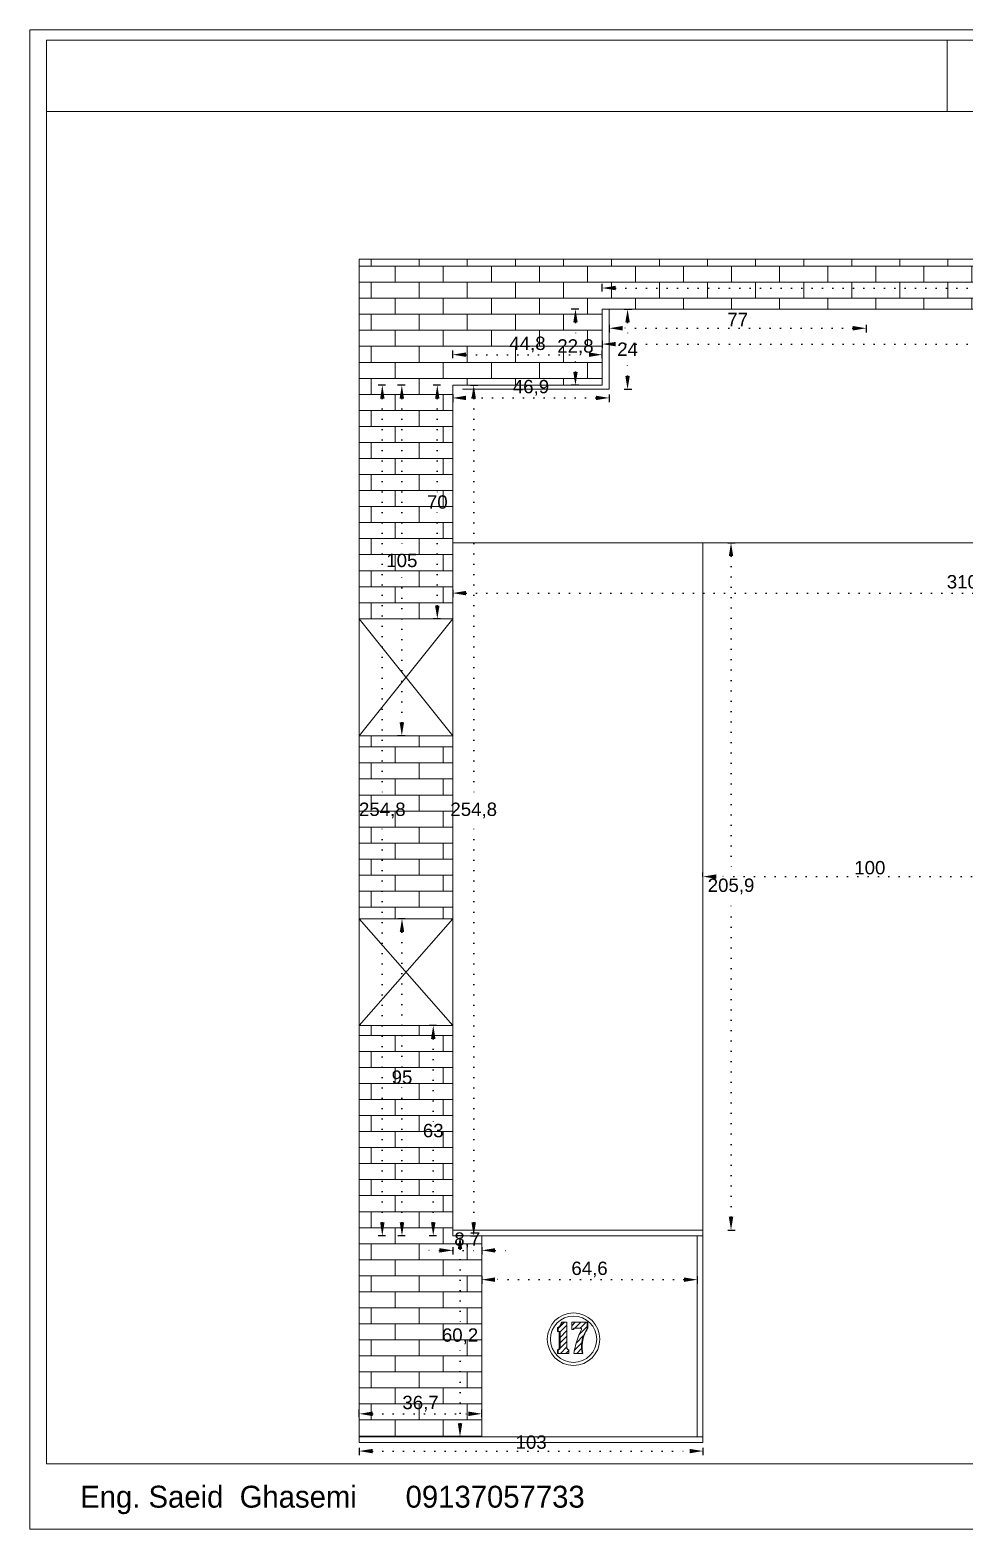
# Model space of a CAD drawing. Header units: inches. Extents: x 352 to 11605, y -941 to 2503.
# Drawn here: x 5554.4 to 5834.4, y -712.9 to -263.8 of the extents above; entities that cross this region are included whole.
import ezdxf

# ---------------------------------------------------------------- set-up
doc = ezdxf.new("R2010")
doc.units = ezdxf.units.IN
doc.header["$MEASUREMENT"] = 0
doc.linetypes.add('ACAD_ISO07W100', pattern=[3, 0, -3])
doc.styles.get("Standard").update_dxf_attribs({"font": 'arial.ttf'})
doc.dimstyles.new('ISO-25', dxfattribs={"dimtxt": 4, "dimasz": 4, "dimexe": 1.25, "dimexo": 0.625, "dimtad": 1, "dimtih": 1, "dimtoh": 1, "dimdec": 1, "dimtxsty": 'Standard', "dimcen": 2.5, "dimadec": 0, "dimazin": 0, "dimtfac": 1, "dimtdec": 1, "dimtmove": 0, "dimatfit": 3, "dimfxl": 1, "dimfxlon": 1, "dimarcsym": 0})
pattern_1 = [(45, (4986.2395, -85.3427), (-0.8148213, 0.8148213), [])]

# ---------------------------------------------------------------- blocks, each defined once
blk = doc.blocks.new('*D385')
at = {"color": 0, "lineweight": -2, "transparency": 16777216}
for p, q in [((5684.31, -625.03), (5682.06, -625.03)), ((5684.31, -685.23), (5682.06, -685.23))]:
    blk.add_line(p, q, dxfattribs=at)
at = {"color": 0, "linetype": 'ACAD_ISO07W100', "lineweight": -2, "transparency": 16777216}
for p, q in [((5683.31, -629.03), (5683.31, -652.11)), ((5683.31, -681.23), (5683.31, -658.16))]:
    blk.add_line(p, q, dxfattribs=at)
at = {"color": 0, "transparency": 16777216}
for points in [[(5682.65, -629.03), (5683.98, -629.03), (5683.31, -625.03)], [(5682.65, -681.23), (5683.98, -681.23), (5683.31, -685.23)]]:
    blk.add_solid(points, dxfattribs=at)
at = {"layer": 'Defpoints', "color": 0, "transparency": 16777216}
for p in [(5683.31, -625.03), (5689.82, -625.03), (5689.82, -685.23)]:
    blk.add_point(p, dxfattribs=at)
at = {"color": 0, "lineweight": 20, "transparency": 16777216, "insert": (5683.31, -655.13), "char_height": 4, "attachment_point": 5}
blk.add_mtext('60,2', dxfattribs=at)
blk = doc.blocks.new('*D386')
at = {"color": 0, "lineweight": -2, "transparency": 16777216}
for p, q in [((5653.12, -679.36), (5653.12, -677.11)), ((5689.82, -679.36), (5689.82, -677.11))]:
    blk.add_line(p, q, dxfattribs=at)
at = {"color": 0, "linetype": 'ACAD_ISO07W100', "lineweight": -2, "transparency": 16777216}
blk.add_line((5657.12, -678.36), (5685.82, -678.36), dxfattribs=at)
at = {"color": 0, "transparency": 16777216}
for points in [[(5657.12, -677.69), (5657.12, -679.03), (5653.12, -678.36)], [(5685.82, -677.69), (5685.82, -679.03), (5689.82, -678.36)]]:
    blk.add_solid(points, dxfattribs=at)
at = {"layer": 'Defpoints', "color": 0, "transparency": 16777216}
for p in [(5689.82, -678.36), (5653.12, -685.23), (5689.82, -685.23)]:
    blk.add_point(p, dxfattribs=at)
at = {"color": 0, "lineweight": 20, "transparency": 16777216, "insert": (5671.47, -675.33), "char_height": 4, "attachment_point": 5}
blk.add_mtext('36,7', dxfattribs=at)
blk = doc.blocks.new('*D387')
at = {"color": 0, "lineweight": -2, "transparency": 16777216}
for p, q in [((5676.28, -562.03), (5674.03, -562.03)), ((5676.28, -625.03), (5674.03, -625.03))]:
    blk.add_line(p, q, dxfattribs=at)
at = {"color": 0, "linetype": 'ACAD_ISO07W100', "lineweight": -2, "transparency": 16777216}
for p, q in [((5675.28, -566.03), (5675.28, -590.87)), ((5675.28, -621.03), (5675.28, -596.2))]:
    blk.add_line(p, q, dxfattribs=at)
at = {"color": 0, "transparency": 16777216}
for points in [[(5674.62, -566.03), (5675.95, -566.03), (5675.28, -562.03)], [(5674.62, -621.03), (5675.95, -621.03), (5675.28, -625.03)]]:
    blk.add_solid(points, dxfattribs=at)
at = {"layer": 'Defpoints', "color": 0, "transparency": 16777216}
for p in [(5681.12, -562.03), (5675.28, -625.03), (5681.12, -625.03)]:
    blk.add_point(p, dxfattribs=at)
at = {"color": 0, "lineweight": 20, "transparency": 16777216, "insert": (5675.28, -593.53), "char_height": 4, "attachment_point": 5}
blk.add_mtext('63', dxfattribs=at)
blk = doc.blocks.new('*D388')
at = {"color": 0, "lineweight": -2, "transparency": 16777216}
for p, q in [((5666.92, -530.03), (5664.67, -530.03)), ((5666.92, -625.03), (5664.67, -625.03))]:
    blk.add_line(p, q, dxfattribs=at)
at = {"color": 0, "linetype": 'ACAD_ISO07W100', "lineweight": -2, "transparency": 16777216}
for p, q in [((5665.92, -534.03), (5665.92, -574.87)), ((5665.92, -621.03), (5665.92, -580.2))]:
    blk.add_line(p, q, dxfattribs=at)
at = {"color": 0, "transparency": 16777216}
for points in [[(5665.25, -534.03), (5666.58, -534.03), (5665.92, -530.03)], [(5665.25, -621.03), (5666.58, -621.03), (5665.92, -625.03)]]:
    blk.add_solid(points, dxfattribs=at)
at = {"layer": 'Defpoints', "color": 0, "transparency": 16777216}
for p in [(5681.12, -530.03), (5665.92, -625.03), (5681.12, -625.03)]:
    blk.add_point(p, dxfattribs=at)
at = {"color": 0, "lineweight": 20, "transparency": 16777216, "insert": (5665.92, -577.53), "char_height": 4, "attachment_point": 5}
blk.add_mtext('95', dxfattribs=at)
blk = doc.blocks.new('*D389')
at = {"color": 0, "lineweight": -2, "transparency": 16777216}
for p, q in [((5677.5, -370.23), (5675.25, -370.23)), ((5677.5, -440.23), (5675.25, -440.23))]:
    blk.add_line(p, q, dxfattribs=at)
at = {"color": 0, "linetype": 'ACAD_ISO07W100', "lineweight": -2, "transparency": 16777216}
for p, q in [((5676.5, -374.23), (5676.5, -402.57)), ((5676.5, -436.23), (5676.5, -407.9))]:
    blk.add_line(p, q, dxfattribs=at)
at = {"color": 0, "transparency": 16777216}
for points in [[(5675.83, -374.23), (5677.16, -374.23), (5676.5, -370.23)], [(5675.83, -436.23), (5677.16, -436.23), (5676.5, -440.23)]]:
    blk.add_solid(points, dxfattribs=at)
at = {"layer": 'Defpoints', "color": 0, "transparency": 16777216}
for p in [(5676.5, -370.23), (5681.12, -370.23), (5681.12, -440.23)]:
    blk.add_point(p, dxfattribs=at)
at = {"color": 0, "lineweight": 20, "transparency": 16777216, "insert": (5676.5, -405.23), "char_height": 4, "attachment_point": 5}
blk.add_mtext('70', dxfattribs=at)
blk = doc.blocks.new('*D390')
at = {"color": 0, "lineweight": -2, "transparency": 16777216}
for p, q in [((5666.87, -370.23), (5664.62, -370.23)), ((5666.87, -475.23), (5664.62, -475.23))]:
    blk.add_line(p, q, dxfattribs=at)
at = {"color": 0, "linetype": 'ACAD_ISO07W100', "lineweight": -2, "transparency": 16777216}
for p, q in [((5665.87, -374.23), (5665.87, -420.07)), ((5665.87, -471.23), (5665.87, -425.4))]:
    blk.add_line(p, q, dxfattribs=at)
at = {"color": 0, "transparency": 16777216}
for points in [[(5665.2, -374.23), (5666.53, -374.23), (5665.87, -370.23)], [(5665.2, -471.23), (5666.53, -471.23), (5665.87, -475.23)]]:
    blk.add_solid(points, dxfattribs=at)
at = {"layer": 'Defpoints', "color": 0, "transparency": 16777216}
for p in [(5681.12, -370.23), (5665.87, -475.23), (5681.12, -475.23)]:
    blk.add_point(p, dxfattribs=at)
at = {"color": 0, "lineweight": 20, "transparency": 16777216, "insert": (5665.87, -422.73), "char_height": 4, "attachment_point": 5}
blk.add_mtext('105', dxfattribs=at)
blk = doc.blocks.new('*D392')
at = {"color": 0, "lineweight": -2, "transparency": 16777216}
for p, q in [((5661.02, -370.23), (5658.77, -370.23)), ((5661.02, -625.03), (5658.77, -625.03))]:
    blk.add_line(p, q, dxfattribs=at)
at = {"color": 0, "linetype": 'ACAD_ISO07W100', "lineweight": -2, "transparency": 16777216}
for p, q in [((5660.02, -374.23), (5660.02, -494.61)), ((5660.02, -621.03), (5660.02, -500.66))]:
    blk.add_line(p, q, dxfattribs=at)
at = {"color": 0, "transparency": 16777216}
for points in [[(5659.36, -374.23), (5660.69, -374.23), (5660.02, -370.23)], [(5659.36, -621.03), (5660.69, -621.03), (5660.02, -625.03)]]:
    blk.add_solid(points, dxfattribs=at)
at = {"layer": 'Defpoints', "color": 0, "transparency": 16777216}
for p in [(5660.02, -370.23), (5681.12, -370.23), (5681.12, -625.03)]:
    blk.add_point(p, dxfattribs=at)
at = {"color": 0, "lineweight": 20, "transparency": 16777216, "insert": (5660.02, -497.63), "char_height": 4, "attachment_point": 5}
blk.add_mtext('254,8', dxfattribs=at)
blk = doc.blocks.new('*D393')
at = {"color": 0, "lineweight": -2, "transparency": 16777216}
for p, q in [((5681.12, -628.39), (5681.12, -630.64)), ((5689.82, -628.39), (5689.82, -630.64))]:
    blk.add_line(p, q, dxfattribs=at)
at = {"color": 0, "linetype": 'ACAD_ISO07W100', "lineweight": -2, "transparency": 16777216}
for p, q in [((5677.12, -629.39), (5673.12, -629.39)), ((5681.12, -629.39), (5689.82, -629.39)), ((5693.82, -629.39), (5697.82, -629.39))]:
    blk.add_line(p, q, dxfattribs=at)
at = {"color": 0, "transparency": 16777216}
for points in [[(5677.12, -628.73), (5677.12, -630.06), (5681.12, -629.39)], [(5693.82, -628.73), (5693.82, -630.06), (5689.82, -629.39)]]:
    blk.add_solid(points, dxfattribs=at)
at = {"layer": 'Defpoints', "color": 0, "transparency": 16777216}
for p in [(5681.12, -625.03), (5689.82, -625.03), (5689.82, -629.39)]:
    blk.add_point(p, dxfattribs=at)
at = {"color": 0, "lineweight": 20, "transparency": 16777216, "insert": (5685.47, -626.37), "char_height": 4, "attachment_point": 5}
blk.add_mtext('8,7', dxfattribs=at)
blk = doc.blocks.new('*D394')
at = {"color": 0, "lineweight": -2, "transparency": 16777216}
for p, q in [((5681.12, -362.07), (5681.12, -359.82)), ((5725.92, -362.07), (5725.92, -359.82))]:
    blk.add_line(p, q, dxfattribs=at)
at = {"color": 0, "linetype": 'ACAD_ISO07W100', "lineweight": -2, "transparency": 16777216}
blk.add_line((5685.12, -361.07), (5721.92, -361.07), dxfattribs=at)
at = {"color": 0, "transparency": 16777216}
for points in [[(5685.12, -360.4), (5685.12, -361.74), (5681.12, -361.07)], [(5721.92, -360.4), (5721.92, -361.74), (5725.92, -361.07)]]:
    blk.add_solid(points, dxfattribs=at)
at = {"layer": 'Defpoints', "color": 0, "transparency": 16777216}
for p in [(5725.92, -361.07), (5681.12, -370.23), (5725.92, -370.23)]:
    blk.add_point(p, dxfattribs=at)
at = {"color": 0, "lineweight": 20, "transparency": 16777216, "insert": (5703.52, -358.04), "char_height": 4, "attachment_point": 5}
blk.add_mtext('44,8', dxfattribs=at)
blk = doc.blocks.new('*D395')
at = {"color": 0, "lineweight": -2, "transparency": 16777216}
for p, q in [((5718.9, -347.43), (5716.65, -347.43)), ((5718.9, -370.23), (5716.65, -370.23))]:
    blk.add_line(p, q, dxfattribs=at)
at = {"color": 0, "linetype": 'ACAD_ISO07W100', "lineweight": -2, "transparency": 16777216}
for p, q in [((5717.9, -351.43), (5717.9, -355.81)), ((5717.9, -366.23), (5717.9, -361.86))]:
    blk.add_line(p, q, dxfattribs=at)
at = {"color": 0, "transparency": 16777216}
for points in [[(5717.24, -351.43), (5718.57, -351.43), (5717.9, -347.43)], [(5717.24, -366.23), (5718.57, -366.23), (5717.9, -370.23)]]:
    blk.add_solid(points, dxfattribs=at)
at = {"layer": 'Defpoints', "color": 0, "transparency": 16777216}
for p in [(5717.9, -347.43), (5725.92, -347.43), (5725.92, -370.23)]:
    blk.add_point(p, dxfattribs=at)
at = {"color": 0, "lineweight": 20, "transparency": 16777216, "insert": (5717.9, -358.83), "char_height": 4, "attachment_point": 5}
blk.add_mtext('22,8', dxfattribs=at)
blk = doc.blocks.new('*D396')
at = {"color": 0, "lineweight": -2, "transparency": 16777216}
for p, q in [((5725.92, -342.1), (5725.92, -339.85)), ((5986.92, -342.1), (5986.92, -339.85))]:
    blk.add_line(p, q, dxfattribs=at)
at = {"color": 0, "linetype": 'ACAD_ISO07W100', "lineweight": -2, "transparency": 16777216}
blk.add_line((5729.92, -341.1), (5982.92, -341.1), dxfattribs=at)
at = {"color": 0, "transparency": 16777216}
for points in [[(5729.92, -340.44), (5729.92, -341.77), (5725.92, -341.1)], [(5982.92, -340.44), (5982.92, -341.77), (5986.92, -341.1)]]:
    blk.add_solid(points, dxfattribs=at)
at = {"layer": 'Defpoints', "color": 0, "transparency": 16777216}
for p in [(5986.92, -341.1), (5725.92, -347.43), (5986.92, -347.43)]:
    blk.add_point(p, dxfattribs=at)
at = {"color": 0, "lineweight": 20, "transparency": 16777216, "insert": (5858.22, -338.44), "char_height": 4, "attachment_point": 5}
blk.add_mtext('261', dxfattribs=at)
blk = doc.blocks.new('*D399')
at = {"color": 0, "lineweight": -2, "transparency": 16777216}
for p, q in [((5681.12, -431.5), (5681.12, -433.75)), ((5991.22, -431.5), (5991.22, -433.75))]:
    blk.add_line(p, q, dxfattribs=at)
at = {"color": 0, "linetype": 'ACAD_ISO07W100', "lineweight": -2, "transparency": 16777216}
blk.add_line((5685.12, -432.5), (5987.22, -432.5), dxfattribs=at)
at = {"color": 0, "transparency": 16777216}
for points in [[(5685.12, -431.83), (5685.12, -433.17), (5681.12, -432.5)], [(5987.22, -431.83), (5987.22, -433.17), (5991.22, -432.5)]]:
    blk.add_solid(points, dxfattribs=at)
at = {"layer": 'Defpoints', "color": 0, "transparency": 16777216}
for p in [(5681.12, -414.13), (5991.22, -417.43), (5991.22, -432.5)]:
    blk.add_point(p, dxfattribs=at)
at = {"color": 0, "lineweight": 20, "transparency": 16777216, "insert": (5836.17, -429.47), "char_height": 4, "attachment_point": 5}
blk.add_mtext('310,1', dxfattribs=at)
blk = doc.blocks.new('*D373')
at = {"color": 0, "lineweight": -2, "transparency": 16777216}
for p, q in [((5728.02, -352.15), (5728.02, -354.4)), ((5805.02, -352.15), (5805.02, -354.4))]:
    blk.add_line(p, q, dxfattribs=at)
at = {"color": 0, "linetype": 'ACAD_ISO07W100', "lineweight": -2, "transparency": 16777216}
blk.add_line((5801.02, -353.15), (5732.02, -353.15), dxfattribs=at)
at = {"color": 0, "transparency": 16777216}
for points in [[(5732.02, -352.48), (5732.02, -353.82), (5728.02, -353.15)], [(5801.02, -352.48), (5801.02, -353.82), (5805.02, -353.15)]]:
    blk.add_solid(points, dxfattribs=at)
at = {"layer": 'Defpoints', "color": 0, "transparency": 16777216}
for p in [(5728.02, -347.43), (5805.02, -347.43), (5728.02, -353.15)]:
    blk.add_point(p, dxfattribs=at)
at = {"color": 0, "lineweight": 20, "transparency": 16777216, "insert": (5766.52, -350.53), "char_height": 4, "attachment_point": 5}
blk.add_mtext('77', dxfattribs=at)
blk = doc.blocks.new('*D374')
at = {"color": 0, "lineweight": -2, "transparency": 16777216}
for p, q in [((5732.52, -347.43), (5734.77, -347.43)), ((5732.52, -371.43), (5734.77, -371.43))]:
    blk.add_line(p, q, dxfattribs=at)
at = {"color": 0, "linetype": 'ACAD_ISO07W100', "lineweight": -2, "transparency": 16777216}
for p, q in [((5733.52, -351.43), (5733.52, -356.8)), ((5733.52, -367.43), (5733.52, -362.07))]:
    blk.add_line(p, q, dxfattribs=at)
at = {"color": 0, "transparency": 16777216}
for points in [[(5732.85, -351.43), (5734.19, -351.43), (5733.52, -347.43)], [(5732.85, -367.43), (5734.19, -367.43), (5733.52, -371.43)]]:
    blk.add_solid(points, dxfattribs=at)
at = {"layer": 'Defpoints', "color": 0, "transparency": 16777216}
for p in [(5727.92, -347.43), (5727.92, -371.43), (5733.52, -371.43)]:
    blk.add_point(p, dxfattribs=at)
at = {"color": 0, "lineweight": 20, "transparency": 16777216, "insert": (5733.52, -359.43), "char_height": 4, "attachment_point": 5}
blk.add_mtext('24', dxfattribs=at)
blk = doc.blocks.new('*D375')
at = {"color": 0, "lineweight": -2, "transparency": 16777216}
for p, q in [((5681.12, -373.03), (5681.12, -375.28)), ((5728.02, -373.03), (5728.02, -375.28))]:
    blk.add_line(p, q, dxfattribs=at)
at = {"color": 0, "linetype": 'ACAD_ISO07W100', "lineweight": -2, "transparency": 16777216}
blk.add_line((5724.02, -374.03), (5685.12, -374.03), dxfattribs=at)
at = {"color": 0, "transparency": 16777216}
for points in [[(5685.12, -373.36), (5685.12, -374.69), (5681.12, -374.03)], [(5724.02, -373.36), (5724.02, -374.69), (5728.02, -374.03)]]:
    blk.add_solid(points, dxfattribs=at)
at = {"layer": 'Defpoints', "color": 0, "transparency": 16777216}
for p in [(5681.12, -371.43), (5728.02, -371.43), (5681.12, -374.03)]:
    blk.add_point(p, dxfattribs=at)
at = {"color": 0, "lineweight": 20, "transparency": 16777216, "insert": (5704.57, -371), "char_height": 4, "attachment_point": 5}
blk.add_mtext('46,9', dxfattribs=at)
blk = doc.blocks.new('*D405')
at = {"color": 0, "lineweight": -2, "transparency": 16777216}
for p, q in [((5689.82, -637.17), (5689.82, -639.42)), ((5754.42, -637.17), (5754.42, -639.42))]:
    blk.add_line(p, q, dxfattribs=at)
at = {"color": 0, "linetype": 'ACAD_ISO07W100', "lineweight": -2, "transparency": 16777216}
blk.add_line((5750.42, -638.17), (5693.82, -638.17), dxfattribs=at)
at = {"color": 0, "transparency": 16777216}
for points in [[(5693.82, -637.5), (5693.82, -638.84), (5689.82, -638.17)], [(5750.42, -637.5), (5750.42, -638.84), (5754.42, -638.17)]]:
    blk.add_solid(points, dxfattribs=at)
at = {"layer": 'Defpoints', "color": 0, "transparency": 16777216}
for p in [(5689.82, -625.03), (5754.42, -625.03), (5689.82, -638.17)]:
    blk.add_point(p, dxfattribs=at)
at = {"color": 0, "lineweight": 20, "transparency": 16777216, "insert": (5722.12, -635.14), "char_height": 4, "attachment_point": 5}
blk.add_mtext('64,6', dxfattribs=at)
blk = doc.blocks.new('*D377')
at = {"color": 0, "lineweight": -2, "transparency": 16777216}
for p, q in [((5756.12, -517.43), (5756.12, -516.18)), ((5856.12, -517.43), (5856.12, -516.18))]:
    blk.add_line(p, q, dxfattribs=at)
at = {"color": 0, "linetype": 'ACAD_ISO07W100', "lineweight": -2, "transparency": 16777216}
blk.add_line((5852.12, -517.43), (5760.12, -517.43), dxfattribs=at)
at = {"color": 0, "transparency": 16777216}
for points in [[(5760.12, -516.77), (5760.12, -518.1), (5756.12, -517.43)], [(5852.12, -516.77), (5852.12, -518.1), (5856.12, -517.43)]]:
    blk.add_solid(points, dxfattribs=at)
at = {"layer": 'Defpoints', "color": 0, "transparency": 16777216}
for p in [(5756.12, -517.43), (5756.12, -517.43), (5856.12, -517.43)]:
    blk.add_point(p, dxfattribs=at)
at = {"color": 0, "lineweight": 20, "transparency": 16777216, "insert": (5806.12, -514.77), "char_height": 4, "attachment_point": 5}
blk.add_mtext('100', dxfattribs=at)
blk = doc.blocks.new('*D406')
at = {"color": 0, "lineweight": -2, "transparency": 16777216}
for p, q in [((5653.12, -688.52), (5653.12, -690.77)), ((5756.12, -688.52), (5756.12, -690.77))]:
    blk.add_line(p, q, dxfattribs=at)
at = {"color": 0, "linetype": 'ACAD_ISO07W100', "lineweight": -2, "transparency": 16777216}
blk.add_line((5657.12, -689.52), (5752.12, -689.52), dxfattribs=at)
at = {"color": 0, "transparency": 16777216}
for points in [[(5657.12, -688.86), (5657.12, -690.19), (5653.12, -689.52)], [(5752.12, -688.86), (5752.12, -690.19), (5756.12, -689.52)]]:
    blk.add_solid(points, dxfattribs=at)
at = {"layer": 'Defpoints', "color": 0, "transparency": 16777216}
for p in [(5653.12, -686.93), (5756.12, -686.93), (5756.12, -689.52)]:
    blk.add_point(p, dxfattribs=at)
at = {"color": 0, "lineweight": 20, "transparency": 16777216, "insert": (5704.62, -686.86), "char_height": 4, "attachment_point": 5}
blk.add_mtext('103', dxfattribs=at)
blk = doc.blocks.new('*D409')
at = {"color": 0, "lineweight": -2, "transparency": 16777216}
for p, q in [((5763.53, -417.43), (5765.78, -417.43)), ((5763.53, -623.33), (5765.78, -623.33))]:
    blk.add_line(p, q, dxfattribs=at)
at = {"color": 0, "linetype": 'ACAD_ISO07W100', "lineweight": -2, "transparency": 16777216}
for p, q in [((5764.53, -421.43), (5764.53, -517.36)), ((5764.53, -619.33), (5764.53, -523.41))]:
    blk.add_line(p, q, dxfattribs=at)
at = {"color": 0, "transparency": 16777216}
for points in [[(5763.86, -421.43), (5765.19, -421.43), (5764.53, -417.43)], [(5763.86, -619.33), (5765.19, -619.33), (5764.53, -623.33)]]:
    blk.add_solid(points, dxfattribs=at)
at = {"layer": 'Defpoints', "color": 0, "transparency": 16777216}
for p in [(5756.12, -417.43), (5764.53, -417.43), (5756.12, -623.33)]:
    blk.add_point(p, dxfattribs=at)
at = {"color": 0, "lineweight": 20, "transparency": 16777216, "insert": (5764.53, -520.38), "char_height": 4, "attachment_point": 5}
blk.add_mtext('205,9', dxfattribs=at)
blk = doc.blocks.new('*D410')
at = {"color": 0, "lineweight": -2, "transparency": 16777216}
for p, q in [((5725.92, -356.9), (5725.92, -359.15)), ((5991.22, -356.9), (5991.22, -359.15))]:
    blk.add_line(p, q, dxfattribs=at)
at = {"color": 0, "linetype": 'ACAD_ISO07W100', "lineweight": -2, "transparency": 16777216}
blk.add_line((5987.22, -357.9), (5729.92, -357.9), dxfattribs=at)
at = {"color": 0, "transparency": 16777216}
for points in [[(5729.92, -357.24), (5729.92, -358.57), (5725.92, -357.9)], [(5987.22, -357.24), (5987.22, -358.57), (5991.22, -357.9)]]:
    blk.add_solid(points, dxfattribs=at)
at = {"layer": 'Defpoints', "color": 0, "transparency": 16777216}
for p in [(5725.92, -347.43), (5991.22, -347.43), (5725.92, -357.9)]:
    blk.add_point(p, dxfattribs=at)
at = {"color": 0, "lineweight": 20, "transparency": 16777216, "insert": (5858.57, -354.87), "char_height": 4, "attachment_point": 5}
blk.add_mtext('265,3', dxfattribs=at)
blk = doc.blocks.new('*D411')
at = {"color": 0, "lineweight": -2, "transparency": 16777216}
for p, q in [((5686.41, -370.23), (5688.66, -370.23)), ((5686.41, -625.03), (5688.66, -625.03))]:
    blk.add_line(p, q, dxfattribs=at)
at = {"color": 0, "linetype": 'ACAD_ISO07W100', "lineweight": -2, "transparency": 16777216}
for p, q in [((5687.41, -374.23), (5687.41, -494.61)), ((5687.41, -621.03), (5687.41, -500.66))]:
    blk.add_line(p, q, dxfattribs=at)
at = {"color": 0, "transparency": 16777216}
for points in [[(5686.74, -374.23), (5688.08, -374.23), (5687.41, -370.23)], [(5686.74, -621.03), (5688.08, -621.03), (5687.41, -625.03)]]:
    blk.add_solid(points, dxfattribs=at)
at = {"layer": 'Defpoints', "color": 0, "transparency": 16777216}
for p in [(5681.12, -370.23), (5681.12, -625.03), (5687.41, -625.03)]:
    blk.add_point(p, dxfattribs=at)
at = {"color": 0, "lineweight": 20, "transparency": 16777216, "insert": (5687.41, -497.63), "char_height": 4, "attachment_point": 5}
blk.add_mtext('254,8', dxfattribs=at)

msp = doc.modelspace()

# ---------------------------------------------------------------- hatches: boundary and pattern name
at = {"lineweight": 20}
h = msp.add_hatch(dxfattribs=at)
h.set_pattern_fill('AR-BRSTD', color=256, scale=1.8)
h.set_pattern_definition([(0, (62.292, -1049.86), (0, 4.8006), []), (90, (62.292, -1049.86), (-7.2, 4.8006), [4.8006, -4.8006])])
h.paths.add_polyline_path([(5681.12, -562.03), (5653.12, -562.03), (5653.12, -685.23), (5689.82, -685.23), (5689.82, -625.03), (5681.12, -625.03)])
h.paths.add_polyline_path([(5681.12, -475.23), (5653.12, -475.23), (5653.12, -530.03), (5681.12, -530.03)])
h.paths.add_polyline_path([(5681.12, -370.23), (5725.92, -370.23), (5725.92, -347.43), (5923.92, -347.43), (5923.92, -332.43), (5653.12, -332.43), (5653.12, -440.23), (5681.12, -440.23)])
h.paths.add_polyline_path([(5986.92, -306.03), (6101.22, -306.03), (6101.22, -291.03), (5971.92, -291.03), (5971.92, -332.43), (5926.92, -332.43), (5926.92, -347.43), (5986.92, -347.43)])
h = msp.add_hatch(dxfattribs=at)
h.set_pattern_fill('ANSI31', color=256, scale=9.218651)
h.set_pattern_definition(pattern_1)
h.paths.add_polyline_path([(5715.75, -659.17), (5715.68, -659.14), (5715.61, -659.1), (5715.55, -659.05), (5715.5, -659), (5715.45, -658.94), (5715.41, -658.87), (5715.38, -658.8), (5715.36, -658.73), (5715.35, -658.65), (5715.34, -658.57), (5715.34, -650.93), (5713.91, -650.93), (5713.89, -651.11), (5713.85, -651.29), (5713.8, -651.46), (5713.73, -651.63), (5713.65, -651.79), (5713.56, -651.94), (5713.45, -652.08), (5713.33, -652.22), (5713.2, -652.34), (5713.06, -652.45), (5712.91, -652.55), (5712.75, -652.64), (5712.75, -653.72), (5713.06, -653.72), (5713.3, -653.74), (5713.3, -658.54), (5713.29, -658.62), (5713.27, -658.69), (5713.25, -658.76), (5713.22, -658.83), (5713.18, -658.89), (5713.13, -658.95), (5713.08, -659), (5713.02, -659.05), (5712.96, -659.09), (5712.89, -659.13), (5712.82, -659.16), (5712.75, -659.18), (5712.75, -660.28), (5715.9, -660.28), (5715.9, -659.21), (5715.82, -659.2)])
h = msp.add_hatch(dxfattribs=at)
h.set_pattern_fill('ANSI31', color=256, scale=9.218651)
h.set_pattern_definition(pattern_1)
h.paths.add_polyline_path([(5719.8, -656.99), (5719.91, -656.34), (5720.06, -655.7), (5720.25, -655.06), (5720.49, -654.45), (5720.77, -653.85), (5721.09, -653.27), (5721.46, -652.72), (5721.46, -650.93), (5716.82, -650.93), (5716.82, -653.11), (5717.23, -653.11), (5717.24, -653.05), (5717.27, -652.95), (5717.33, -652.86), (5717.41, -652.79), (5717.51, -652.74), (5717.54, -652.73), (5717.49, -652.75), (5717.44, -652.77), (5717.39, -652.8), (5717.35, -652.84), (5717.32, -652.88), (5717.29, -652.92), (5717.26, -652.97), (5717.25, -653.02), (5717.24, -653.08), (5717.23, -653.11), (5717.38, -653.11), (5717.38, -653.03), (5717.42, -652.92), (5717.48, -652.83), (5717.56, -652.76), (5717.66, -652.71), (5717.74, -652.7), (5717.79, -652.69), (5719.35, -652.69), (5719.45, -652.71), (5719.55, -652.76), (5719.63, -652.83), (5719.69, -652.92), (5719.72, -653.03), (5719.73, -653.11), (5719.45, -653.68), (5719.19, -654.26), (5718.94, -654.84), (5718.71, -655.43), (5718.49, -656.03), (5718.29, -656.63), (5718.1, -657.24), (5717.92, -657.85), (5717.77, -658.46), (5717.62, -659.08), (5717.49, -659.7), (5717.39, -660.28), (5719.98, -660.28), (5719.85, -659.63), (5719.77, -658.97), (5719.74, -658.31), (5719.75, -657.65)])

# ---------------------------------------------------------------- linework, layer by layer
for p, q in [((5653.12, -332.43), (5971.92, -332.43)), ((5653.12, -685.23), (5653.12, -332.43)), ((5725.92, -370.23), (5725.92, -347.43)), ((5725.92, -347.43), (5991.22, -347.43)), ((5728.02, -371.43), (5728.02, -347.43)), ((5681.12, -625.03), (5681.12, -370.23)), ((5681.12, -370.23), (5725.92, -370.23)), ((5684.02, -371.43), (5728.02, -371.43)), ((5681.12, -417.43), (5991.22, -417.43)), ((5756.12, -625.03), (5756.12, -417.43)), ((5681.12, -440.23), (5653.12, -440.23)), ((5681.12, -440.23), (5653.12, -475.23)), ((5653.12, -440.23), (5681.12, -475.23)), ((5681.12, -475.23), (5653.12, -475.23)), ((5681.12, -530.03), (5653.12, -530.03)), ((5681.12, -530.03), (5653.12, -562.03)), ((5653.12, -530.03), (5681.12, -562.03)), ((5681.12, -562.03), (5653.12, -562.03)), ((5681.12, -623.33), (5756.12, -623.33)), ((5756.12, -686.93), (5756.12, -623.33)), ((5689.82, -625.03), (5681.12, -625.03)), ((5689.82, -685.23), (5689.82, -625.03)), ((5689.82, -625.03), (5756.12, -625.03)), ((5754.42, -685.23), (5754.42, -625.03)), ((5712.75, -652.64), (5712.75, -653.72)), ((5712.75, -660.28), (5715.9, -660.28)), ((5717.39, -660.28), (5719.98, -660.28)), ((5689.82, -685.23), (5653.12, -685.23)), ((5653.12, -685.23), (5653.12, -686.93)), ((5653.12, -686.93), (5756.12, -686.93)), ((5666.12, -685.23), (5689.82, -685.23)), ((5689.82, -685.23), (5756.12, -685.23))]:
    msp.add_line(p, q, dxfattribs=at)
for points in [[(5554.43, -712.87), (6189.54, -712.87), (6189.54, -263.8), (5554.43, -263.8)], [(5559.38, -266.89), (5829.32, -266.89), (5829.32, -288.27), (5559.38, -288.27)], [(5829.32, -288.27), (6182.41, -288.27), (6182.41, -266.89), (5829.32, -266.89)], [(5559.38, -693.31), (6182.41, -693.31), (6182.41, -288.27), (5559.38, -288.27)]]:
    msp.add_lwpolyline(points, close=True, dxfattribs=at)
for points in [[(5712.51, -660.32), (5715.9, -660.32), (5715.9, -660.28), (5715.9, -659.21), (5715.82, -659.2), (5715.75, -659.17), (5715.68, -659.14), (5715.61, -659.1), (5715.55, -659.05), (5715.5, -659), (5715.45, -658.94), (5715.41, -658.87), (5715.38, -658.8), (5715.36, -658.73), (5715.35, -658.65), (5715.34, -658.57), (5715.34, -650.93), (5715.34, -650.89), (5713.68, -650.89), (5713.66, -651.07), (5713.62, -651.25), (5713.57, -651.42), (5713.5, -651.59), (5713.42, -651.75), (5713.32, -651.9), (5713.21, -652.05), (5713.09, -652.19), (5712.96, -652.31), (5712.82, -652.42), (5712.67, -652.52), (5712.51, -652.61), (5712.51, -653.72), (5712.75, -653.72), (5713.06, -653.72), (5713.06, -658.57), (5713.05, -658.65), (5713.04, -658.72), (5713.01, -658.79), (5712.98, -658.86), (5712.94, -658.92), (5712.89, -658.98), (5712.84, -659.04), (5712.78, -659.09), (5712.72, -659.13), (5712.65, -659.17), (5712.58, -659.19), (5712.51, -659.21), (5712.51, -660.32), (5712.75, -660.28), (5712.75, -659.18), (5712.82, -659.16), (5712.89, -659.13), (5712.96, -659.09), (5713.02, -659.05), (5713.08, -659), (5713.13, -658.95), (5713.18, -658.89), (5713.22, -658.83), (5713.25, -658.76), (5713.27, -658.69), (5713.29, -658.62), (5713.3, -658.54), (5713.3, -653.74), (5713.06, -653.72)], [(5712.51, -652.61), (5712.75, -652.64), (5712.91, -652.55), (5713.06, -652.45), (5713.2, -652.34), (5713.33, -652.22), (5713.45, -652.08), (5713.56, -651.94), (5713.65, -651.79), (5713.73, -651.63), (5713.8, -651.46), (5713.85, -651.29), (5713.89, -651.11), (5713.91, -650.93)], [(5713.68, -650.89), (5713.91, -650.93), (5715.34, -650.93)], [(5721.64, -650.89), (5721.46, -650.93), (5716.82, -650.93)], [(5721.46, -650.93), (5721.46, -652.72), (5721.09, -653.27), (5720.77, -653.85), (5720.49, -654.45), (5720.25, -655.06), (5720.06, -655.7), (5719.91, -656.34), (5719.8, -656.99), (5719.75, -657.65), (5719.74, -658.31), (5719.77, -658.97), (5719.85, -659.63), (5719.98, -660.28), (5720.15, -660.32), (5720.02, -659.67), (5719.94, -659.01), (5719.91, -658.34), (5719.92, -657.67), (5719.97, -657.01), (5720.08, -656.35), (5720.23, -655.7), (5720.43, -655.06), (5720.67, -654.44), (5720.95, -653.83), (5721.28, -653.25), (5721.64, -652.69), (5721.64, -650.89), (5716.82, -650.89), (5716.82, -650.93), (5716.82, -653.11), (5717.23, -653.11), (5717.38, -653.11), (5717.38, -653.05), (5717.39, -653), (5717.41, -652.95), (5717.43, -652.9), (5717.46, -652.85), (5717.5, -652.81), (5717.54, -652.78), (5717.59, -652.75), (5717.63, -652.72), (5717.69, -652.71), (5717.74, -652.7), (5717.79, -652.69), (5719.31, -652.69), (5719.37, -652.7), (5719.42, -652.71), (5719.47, -652.72), (5719.52, -652.75), (5719.57, -652.78), (5719.61, -652.81), (5719.64, -652.85), (5719.67, -652.9), (5719.7, -652.95), (5719.71, -653), (5719.72, -653.05), (5719.73, -653.11), (5719.45, -653.68), (5719.19, -654.26), (5718.94, -654.84), (5718.71, -655.43), (5718.49, -656.03), (5718.29, -656.63), (5718.1, -657.24), (5717.92, -657.85), (5717.77, -658.46), (5717.62, -659.08), (5717.49, -659.7), (5717.39, -660.28), (5717.38, -660.32), (5720.15, -660.32)], [(5717.59, -652.72), (5717.54, -652.73), (5717.49, -652.75), (5717.44, -652.77), (5717.39, -652.8), (5717.35, -652.84), (5717.32, -652.88), (5717.29, -652.92), (5717.26, -652.97), (5717.25, -653.02), (5717.24, -653.08), (5717.23, -653.11)]]:
    msp.add_lwpolyline(points, dxfattribs=at)
for radius in [7.86, 6.94]:
    msp.add_circle((5717.33, -656.01), radius, dxfattribs=at)

# ---------------------------------------------------------------- texts
at = {"lineweight": 20, "insert": (5543.23, -699.91), "char_height": 6.5606, "attachment_point": 1}
msp.add_mtext_dynamic_manual_height_columns('{\\fPlantagenet Cherokee|b0|i0|c0|p18;^IEng. Saeid  Ghasemi      09137057733}', width=289.7903, gutter_width=32.41, heights=[0], dxfattribs=at)

# ---------------------------------------------------------------- dimensions: what is measured, and where the dimension line sits
at = {"lineweight": 20}
for base, p1, p2, picture, middle in [((5986.92, -341.1), (5725.92, -347.43), (5986.92, -347.43), '*D396', (5858.22, -341.1)), ((5991.22, -432.5), (5681.12, -414.13), (5991.22, -417.43), '*D399', (5836.17, -432.5)), ((5689.82, -629.39), (5681.12, -625.03), (5689.82, -625.03), '*D393', (5685.47, -629.39)), ((5756.12, -689.52), (5653.12, -686.93), (5756.12, -686.93), '*D406', (5704.62, -689.52))]:
    dim = msp.add_linear_dim(base=base, p1=p1, p2=p2, dimstyle='ISO-25', dxfattribs=at)
    dim.commit()
    dim.dimension.update_dxf_attribs({"geometry": picture, "text_midpoint": middle, "dimtype": 160})
for base, p1, p2, angle, picture, middle in [((5717.9, -347.43), (5725.92, -370.23), (5725.92, -347.43), 270, '*D395', (5717.9, -358.83)), ((5733.52, -371.43), (5727.92, -347.43), (5727.92, -371.43), 90, '*D374', (5733.52, -359.43)), ((5660.02, -370.23), (5681.12, -625.03), (5681.12, -370.23), 270, '*D392', (5660.02, -497.63)), ((5665.87, -475.23), (5681.12, -370.23), (5681.12, -475.23), 90, '*D390', (5665.87, -422.73)), ((5676.5, -370.23), (5681.12, -440.23), (5681.12, -370.23), 90, '*D389', (5676.5, -405.23)), ((5687.41, -625.03), (5681.12, -370.23), (5681.12, -625.03), 90, '*D411', (5687.41, -497.63)), ((5764.53, -417.43), (5756.12, -623.33), (5756.12, -417.43), 90, '*D409', (5764.53, -520.38)), ((5665.92, -625.03), (5681.12, -530.03), (5681.12, -625.03), 90, '*D388', (5665.92, -577.53)), ((5675.28, -625.03), (5681.12, -562.03), (5681.12, -625.03), 90, '*D387', (5675.28, -593.53)), ((5683.31, -625.03), (5689.82, -685.23), (5689.82, -625.03), 270, '*D385', (5683.31, -655.13))]:
    dim = msp.add_linear_dim(base=base, p1=p1, p2=p2, angle=angle, dimstyle='ISO-25', dxfattribs=at)
    dim.commit()
    dim.dimension.update_dxf_attribs({"geometry": picture, "text_midpoint": middle})
for base, p1, p2, picture, middle in [((5725.92, -357.9), (5991.22, -347.43), (5725.92, -347.43), '*D410', (5858.57, -354.87)), ((5728.02, -353.15), (5805.02, -347.43), (5728.02, -347.43), '*D373', (5766.52, -350.53)), ((5725.92, -361.07), (5681.12, -370.23), (5725.92, -370.23), '*D394', (5703.52, -358.04)), ((5681.12, -374.03), (5728.02, -371.43), (5681.12, -371.43), '*D375', (5704.57, -371)), ((5756.12, -517.43), (5856.12, -517.43), (5756.12, -517.43), '*D377', (5806.12, -514.77)), ((5689.82, -638.17), (5754.42, -625.03), (5689.82, -625.03), '*D405', (5722.12, -635.14)), ((5689.82, -678.36), (5653.12, -685.23), (5689.82, -685.23), '*D386', (5671.47, -675.33))]:
    dim = msp.add_linear_dim(base=base, p1=p1, p2=p2, dimstyle='ISO-25', dxfattribs=at)
    dim.commit()
    dim.dimension.update_dxf_attribs({"geometry": picture, "text_midpoint": middle})

doc.saveas('drawing.dxf')
